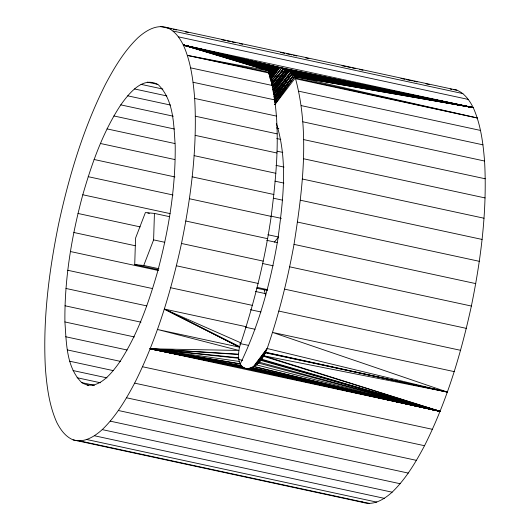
<?xml version="1.0" encoding="UTF-8"?>
<svg xmlns="http://www.w3.org/2000/svg" width="530" height="530" viewBox="0 0 530 530"><rect width="100%" height="100%" fill="white"/><g stroke="black" fill="none" stroke-linecap="round" stroke-linejoin="round"><path stroke-width="0.79" d="M64.912 321.955C64.421 278.959 71.623 236.181 82.799 194.768C91.836 163.492 102.78 132.228 120.787 104.874C128.81 93.691 142.934 75.485 158.384 84.82C174.032 100.435 173.668 124.881 175.198 145.472C175.688 188.468 168.487 231.246 157.311 272.659C148.274 303.935 137.336 335.198 119.323 362.553C111.3 373.736 97.175 391.942 81.726 382.607C66.078 366.992 66.449 342.552 64.912 321.955L134.415 336.954M73.147 439.874C83.998 443.252 94.459 436.594 102.244 429.611C115.938 416.375 125.769 399.845 134.633 383.144C156.787 339.101 171.051 291.52 181.485 243.469C191.211 195.855 197.425 147.121 194.669 98.447C193.198 80.288 190.827 61.831 183.34 45.037C179.657 37.816 174.728 30.747 166.963 27.56C156.111 24.175 145.651 30.839 137.866 37.816C124.172 51.052 114.341 67.588 105.477 84.29C83.323 128.333 69.066 175.907 58.625 223.958C48.906 271.579 42.685 320.312 45.441 368.979C46.912 387.145 49.283 405.596 56.77 422.39C60.453 429.611 65.382 436.687 73.147 439.874L363.037 502.447C373.889 505.825 384.349 499.161 392.134 492.184C405.828 478.948 415.659 462.418 424.523 445.717C446.671 401.667 460.941 354.093 471.375 306.042C481.101 258.421 487.315 209.694 484.559 161.021C483.088 142.861 480.717 124.404 473.23 107.61C469.547 100.389 464.618 93.32 456.853 90.133L166.963 27.56M257.116 364.143L263.708 355.789L440.079 411.359L246.159 368.549C237.168 366.568 237.99 354.106 239.5 347.183C253.751 304.591 264.808 260.886 271.181 216.392C277.117 169.03 281.967 119.72 269.141 73.054C266.298 66.826 275.063 65.733 279.111 67.297L473.23 107.61L294.68 76.572C291.301 71.557 285.392 68.94 279.727 67.423L270.485 79.911M258.037 363.606C261.701 358.989 265.258 354.153 267.173 348.515C278.833 314.575 287.618 279.688 294.017 244.383C302.531 189.925 309.97 132.864 295.568 78.758L294.68 76.572L274.745 102.509M157.9 269.598L134.719 264.596L135.554 238.136L145.412 212.543L154.435 213.418L169.62 216.697M134.719 264.596L143.749 265.47L153.607 239.878L154.435 213.418M240.282 363.838C259.283 324.612 270.658 282.112 277.872 239.255C282.934 201.089 288.28 160.736 276.322 123.324M274.407 242.124L277.462 238.281L278.674 237.466M272.639 89.517L286.134 69.715L473.23 107.61L294.607 76.472M274.348 99.216L292.196 73.63L473.23 107.61L183.34 45.037L268.611 70.861L187.395 55.405L269.141 73.054M274.149 99.084L292.103 73.551L473.23 107.61L281.45 67.886L270.976 81.607M273.328 93.366L288.956 71.225L473.23 107.61L293.693 75.174L274.924 101.449M270.671 80.215L279.727 67.423M274.176 99.103L292.196 73.63M274.765 101.568L293.527 75.002L473.23 107.61L283.755 68.675L271.552 83.117M273.957 96.427L290.877 72.544L473.23 107.61L285.471 69.39L272.321 86.112M274.878 101.674L293.693 75.174M274.606 104.589L294.68 76.572L477.285 117.978L295.568 78.758M270.399 79.381L279.111 67.297L183.34 45.037L268.591 70.762M252.77 367.734L261.012 359.704L440.079 411.359L150.189 348.786L238.891 350.443L157.476 329.481L239.5 347.183L164.333 309.05L246.079 326.699M271.698 85.39L283.822 68.701L271.698 84.25M287.465 70.371L273.036 90.126L287.465 70.371L473.23 107.61L290.334 72.166L273.864 93.73M254.002 366.568L267.173 348.515L447.366 392.054L272.506 332.403L454.223 371.623M272.261 87.271L285.471 69.39M273.281 91.12L288.34 70.874L473.23 107.61M274.335 97.334L292.103 73.551L274.03 97.195M272.791 87.49L286.134 69.715L272.599 87.437M257.408 364.05L258.885 362.083L440.079 411.359L245.496 368.416M270.644 78.42L279.111 67.297L269.843 78.771M256.924 364.667L258.885 362.083M268.279 69.933L269.273 68.635L183.34 45.037L277.157 66.932L269.591 76.724M268.266 69.947L270.154 67.813L183.34 45.037L276.872 66.906L269.386 76.704M268.445 72.782L272.957 66.873L183.34 45.037L268.736 69.649M268.842 74.564L274.798 66.767L183.34 45.037L268.756 69.503M271.406 84.952L283.822 68.701M273.453 90.358L288.34 70.874M274.726 99.607L293.527 75.002M274.818 104.721L295.296 77.923L477.285 117.978M239.745 344.122L240.746 342.811L164.333 309.05L239.527 347.044M252.651 367.515L267.173 348.515M255.725 365.203L265.636 352.218L447.366 392.054L263.708 355.789L258.203 362.997M258.077 363.52L261.429 359.121L440.079 411.359L246.159 368.549M270.585 78.407L279.111 67.297M255.46 365.627L265.523 352.496L447.366 392.054L265.371 352.768L255.871 365.143M257.023 364.64L263.463 356.233L440.079 411.359L246.331 368.562M268.617 70.093L270.611 67.509L183.34 45.037L268.922 69.105M273.056 91.922L288.956 71.225M273.904 94.651L290.877 72.544L273.566 94.526M269.942 77.519L278.018 67.072L269.849 77.287M258.401 363.043L261.429 359.121M269.267 76.678L276.872 66.906L269.531 75.81M271.234 81.686L281.874 68.019M271.658 84.23L283.755 68.675L271.678 83.15M268.604 70.536L271.148 67.277L183.34 45.037L275.573 66.78L269.452 74.571M268.432 72.67L272.957 66.873L268.319 72.67M268.359 71.06L271.38 67.211L183.34 45.037L269.604 68.191M268.372 72.08L272.42 66.932L183.34 45.037L274.063 66.76L268.942 73.226M268.776 73.233L273.858 66.767L183.34 45.037M269.147 73.889L274.798 66.767L269.121 73.756M269.578 75.816L276.872 66.906M271.751 83.164L283.755 68.675M247.417 368.595L249.815 368.191L253.724 366.409L440.079 411.359L260.568 360.261M245.132 368.35L150.189 348.786L238.579 354.199M244.178 368.012L150.189 348.786L238.56 354.477M267.445 290.4L256.924 288.32M243.926 367.893L150.189 348.786L238.692 357.743M243.356 367.548L150.189 348.786L238.719 358.28M242.925 367.283L150.189 348.786L239.308 361.44M450.208 89.073L451.686 89.305M453.163 89.543L456.853 90.133M242.256 366.733L150.189 348.786L240.183 363.746M241.567 365.965L150.189 348.786L240.289 364.044M150.189 348.786L241.256 365.62M187.395 55.405L268.869 72.219M160.318 26.5L171.621 28.938M173.237 29.289L176.464 29.985M185.348 31.906L188.581 32.602M221.686 39.743L225.72 40.618M227.337 40.969L230.57 41.665M232.18 42.016L235.413 42.711M239.447 43.579L242.68 44.282M280.635 52.47L284.67 53.344M286.286 53.689L291.937 54.908M293.554 55.259L296.78 55.955M305.664 57.876L308.897 58.572M342.002 65.72L346.037 66.588M347.654 66.939L350.886 67.635M352.496 67.986L355.729 68.681M359.764 69.549L362.997 70.252M400.945 78.44L404.986 79.314M406.603 79.659L412.254 80.878M413.87 81.229L417.097 81.925M425.981 83.846L429.207 84.542M173.071 31.032L462.955 93.605M178.55 36.881L468.44 99.454M190.654 67.867L272.407 85.509M298.834 91.213L480.544 130.44M193.092 82.269L274.838 99.918M301.265 105.622L482.982 144.842M147.294 82.123L157.801 84.389M141.059 84.363L162.882 89.066M194.669 98.447L276.421 116.097M302.842 121.801L484.559 161.021M134.494 88.954L166.824 95.93M127.703 95.824L170.534 105.072M276.408 127.922L278.833 128.445M195.371 116.216L277.124 133.865M303.551 139.569L485.261 178.789M120.787 104.874L173.323 116.216M276.766 138.542L280.807 139.416M113.864 115.957L174.476 129.042M277.117 151.196L282.775 152.415M195.192 135.362L276.945 153.004M303.372 158.708L485.083 197.935M107.04 128.896L174.927 143.55M275.945 165.353L284.027 167.096M194.132 155.654L275.885 173.303M302.312 179.007L484.022 218.227M100.415 143.484L174.768 159.537M274.984 181.167L283.868 183.082M192.204 176.868L273.957 194.51M300.377 200.214L482.095 239.441M94.101 159.497L174.92 176.947M273.52 198.227L282.404 200.148M88.199 176.682L173.058 195M270.85 216.107L281.351 218.38M189.429 198.743L271.181 216.392M297.608 222.096L479.319 261.316M82.799 194.768L170.084 213.61M267.869 234.717L278.376 236.983M185.844 221.03L267.59 238.679M294.017 244.383L475.735 283.603M147.81 213.06L149.407 213.404M266.676 240.295L277.177 242.568M77.989 213.464L140.218 226.9M181.485 243.469L263.231 261.118M289.658 266.822L471.375 306.042M153.607 239.878L164.79 242.296M262.688 263.529L273.195 265.795M73.836 232.484L135.256 245.741M176.404 265.788L258.156 283.437M284.577 289.142L466.294 328.361M257.01 287.366L267.511 289.632M143.749 265.47L158.934 268.75M70.417 251.525L158.51 270.538M255.486 291.474L265.185 293.567M170.667 287.737L252.412 305.386M278.84 311.084L460.557 350.31M67.78 270.28L152.633 288.598M250.425 309.706L260.932 311.971M65.965 288.459L146.784 305.903M245.377 327.182L255.076 329.276M65.005 305.777L140.973 322.174M240.375 343.632L248.457 345.375M238.666 359.459L242.707 360.334M65.687 336.742L127.114 349.999M67.323 349.906L120.661 361.42M142.543 366.747L432.434 429.32M69.788 361.235L113.433 370.656M134.633 383.144L424.523 445.717M73.047 370.556L106.994 377.883M77.049 377.718L100.488 382.779M81.726 382.607L93.85 385.224M92.816 385.31L94.433 385.654M87.013 385.151L88.629 385.502M126.557 397.792L416.447 460.358M118.402 410.511L408.292 473.085M110.266 421.158L400.157 483.731M102.244 429.611L392.134 492.184M94.433 435.766L384.323 498.339M86.92 439.555L376.81 502.129M79.798 440.927L369.688 503.5M248.59 368.469L440.079 411.359L258.064 362.977M247.934 368.542L440.079 411.359L256.017 364.786M249.815 368.191L440.079 411.359L253.373 366.594M250.597 367.913L440.079 411.359L251.611 367.535M251.359 367.641L440.079 411.359M164.333 309.05L239.653 346.613M361.679 501.671L363.037 502.447M265.755 295.316L264.092 289.777M269.273 68.635L268.279 69.94L269.273 68.635M270.154 67.813L268.657 69.774L270.154 67.813M271.38 67.211L268.405 71.113L271.38 67.211"/></g></svg>
